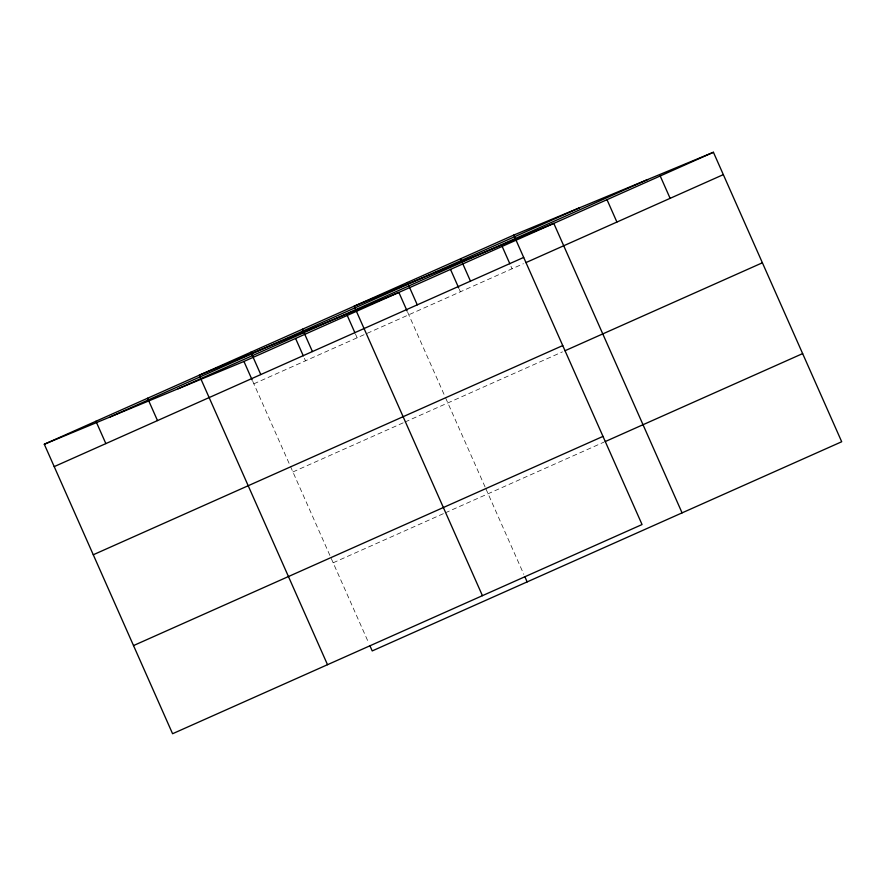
<?xml version="1.0" encoding="UTF-8"?>
<svg xmlns="http://www.w3.org/2000/svg" width="886" height="886" viewBox="0 0 886 886"><rect width="100%" height="100%" fill="white"/><g stroke="black" fill="none" stroke-linecap="round" stroke-linejoin="round"><path stroke-width="0.66" stroke-dasharray="4.43 3.32" d="M253.85 383.815L523.404 263.718M292.912 471.961L403.761 422.578M405.013 422.013L562.466 351.864M333.158 562.787L444.008 513.393M445.259 512.839L603.964 442.125M510.967 266.287L512.064 268.768M459.325 289.29L460.421 291.782M407.682 312.304L445.049 396.64M445.614 397.903L485.295 487.444M485.849 488.707L523.803 574.35M355.485 334.066L357.136 337.799M304.396 358.321L305.493 360.812M252.754 381.334L368.875 643.38"/><path stroke-width="1.33" d="M513.78 235.067L642.051 524.545L172.582 733.73L44.3 444.251L513.78 235.067L713.418 152.27L841.7 441.749L372.22 650.933L369.994 645.894M110.185 416.929L579.654 207.745M178.064 388.777L647.544 179.592M44.3 444.251L243.949 361.455L713.418 152.27M54.212 466.612L523.681 257.427M525.919 262.599L723.33 174.631M93.274 554.758L562.743 345.573M564.98 350.745L762.392 262.788M133.52 645.573L602.989 436.399M605.227 441.56L802.638 353.603M660.214 175.982L670.126 198.342M607.01 199.693L616.911 222.054M682.076 512.872L553.805 223.394L354.156 306.191L482.427 595.669M502.163 246.408L509.86 263.795M460.565 258.778L470.477 281.139M450.52 269.422L458.771 288.05M407.361 282.479L417.273 304.839M407.128 311.064L398.877 292.424L199.228 375.221L327.51 664.699M524.922 576.864L527.148 581.903M347.234 315.438L354.943 332.826M302.514 329.204L312.426 351.554M295.592 338.452L303.3 355.84M250.871 352.207L260.783 374.568M243.949 361.455L252.2 380.094M147.585 398.235L157.498 420.595M95.943 421.238L105.855 443.598"/></g></svg>
